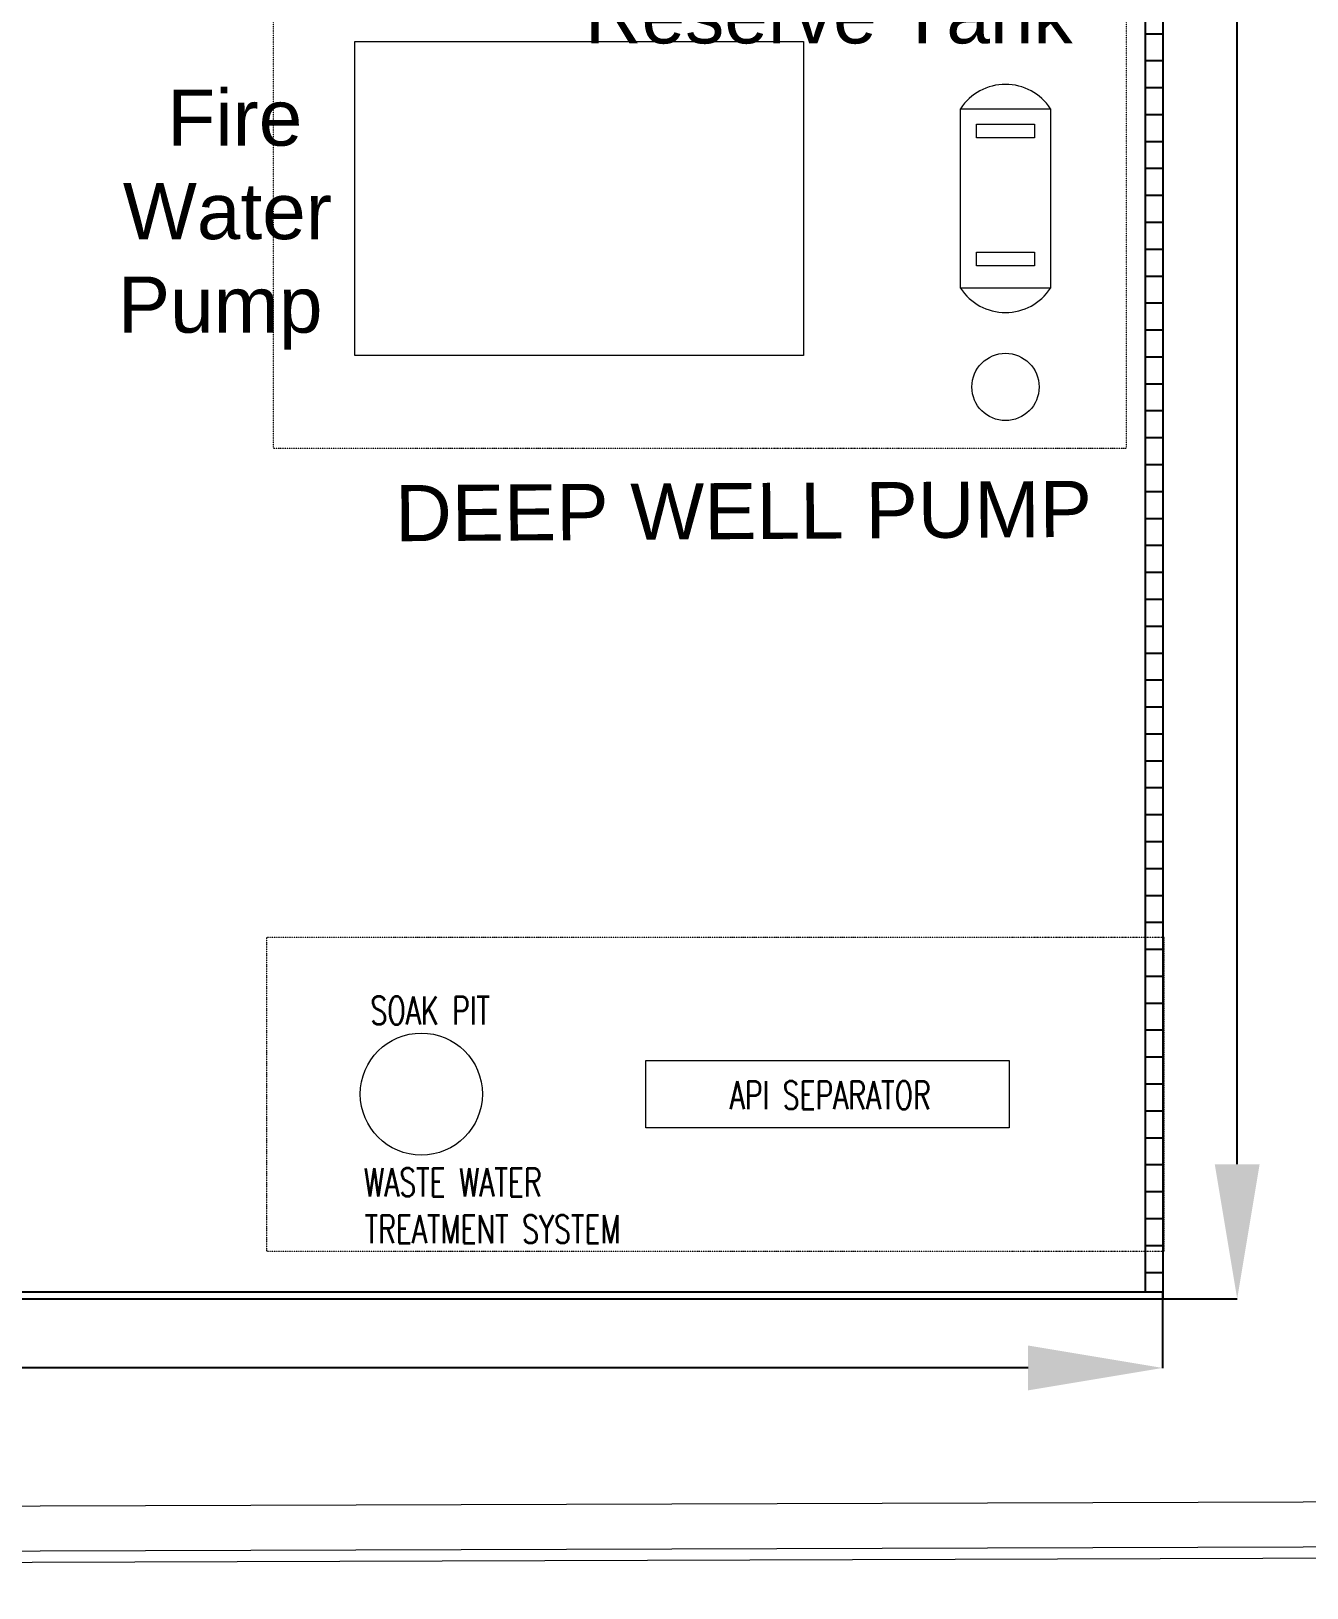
# Model space of a CAD drawing. Header units: inches. Extents: x 19 to 664121, y 34 to 210034.
# Drawn here: x 122979 to 151404, y 43892 to 78579 of the extents above; entities that cross this region are included whole.
import ezdxf

# ---------------------------------------------------------------- set-up
doc = ezdxf.new("R2010")
doc.units = ezdxf.units.IN
doc.header["$MEASUREMENT"] = 0
doc.linetypes.add('DIVIDE2', pattern=[0.625, 0.25, -0.125, 0, -0.125, 0, -0.125])
doc.layers.add('CABLE TRAY INSTRUMENTATION', color=7, linetype='Continuous')
doc.layers.add('Layout', color=6, linetype='Continuous', lineweight=20)
doc.styles.add('CJP_坐标', font='txt_qlt.shx', dxfattribs={"width": 0.7, "height": 1.25, "bigfont": 'hztxt.shx'})
doc.styles.get("Standard").update_dxf_attribs({"font": 'arial.ttf'})
doc.dimstyles.get("Standard").update_dxf_attribs({"dimtxt": 0.18, "dimasz": 0.18, "dimexe": 0.18, "dimexo": 0.0625, "dimgap": 0.09, "dimtad": 0, "dimtih": 1, "dimtoh": 1, "dimdec": 4, "dimzin": 0, "dimdsep": 46, "dimtxsty": 'Standard', "dimcen": 0.09, "dimadec": 0, "dimazin": 0, "dimtfac": 1, "dimtdec": 4, "dimtofl": 0, "dimtmove": 0, "dimatfit": 3, "dimfxl": 1, "dimtolj": 1, "dimtzin": 0, "dimarcsym": 0})

# ---------------------------------------------------------------- blocks, each defined once
blk = doc.blocks.new('*D66')
at = {"color": 4, "lineweight": -2, "transparency": 16777216}
for p, q in [((148192, 122672), (149852, 122672)), ((149852, 119672), (149852, 89296)), ((149852, 53331), (149852, 83706)), ((148192, 50331), (149852, 50331))]:
    blk.add_line(p, q, dxfattribs=at)
at = {"color": 4, "transparency": 16777216}
for points in [[(149352, 119672), (150352, 119672), (149852, 122672)], [(149352, 53331), (150352, 53331), (149852, 50331)]]:
    blk.add_solid(points, dxfattribs=at)
at = {"layer": 'Defpoints', "color": 0, "transparency": 16777216}
for p in [(148192, 122672), (148192, 50331), (149852, 50331)]:
    blk.add_point(p, dxfattribs=at)
at = {"transparency": 16777216, "insert": (149852, 86501), "char_height": 1500, "attachment_point": 5, "rotation": 90}
blk.add_mtext('\\A1;72.3m', dxfattribs=at)
blk = doc.blocks.new('*D67')
at = {"color": 4, "lineweight": -2, "transparency": 16777216}
for p, q in [((55144, 50331), (55144, 48791)), ((148191, 50331), (148191, 48791)), ((58144, 48792), (98867, 48792)), ((145191, 48792), (104469, 48792))]:
    blk.add_line(p, q, dxfattribs=at)
at = {"color": 4, "transparency": 16777216}
for points in [[(58144, 49292), (58144, 48292), (55144, 48792)], [(145191, 49292), (145191, 48292), (148191, 48792)]]:
    blk.add_solid(points, dxfattribs=at)
at = {"layer": 'Defpoints', "color": 0, "transparency": 16777216}
for p in [(55144, 50331), (148191, 50331), (55144, 48792)]:
    blk.add_point(p, dxfattribs=at)
at = {"transparency": 16777216, "insert": (101668, 48792), "char_height": 1500, "attachment_point": 5}
blk.add_mtext('\\A1;93.0m', dxfattribs=at)

msp = doc.modelspace()

# ---------------------------------------------------------------- linework, layer by layer
at = {"color": 92}
msp.add_lwpolyline([(148191.72, 50481.29), (55134.88, 50481.29), (55134.88, 50331.29), (148191.72, 50331.29)], close=True, dxfattribs=at)
at = {"layer": 'CABLE TRAY INSTRUMENTATION', "color": 6}
for p, q in [((147801.66, 100281.03), (147801.66, 50480.67)), ((148191.66, 96617.33), (148191.66, 50330.67)), ((147801.66, 78522.51), (148191.66, 78522.51)), ((147801.66, 78522.51), (148191.66, 78522.51)), ((147801.66, 77922.51), (148191.66, 77922.51)), ((147801.66, 77922.51), (148191.66, 77922.51)), ((147801.66, 77322.51), (148191.66, 77322.51)), ((147801.66, 77322.51), (148191.66, 77322.51)), ((147801.66, 77322.51), (148191.66, 77322.51)), ((147801.66, 76722.51), (148191.66, 76722.51)), ((147801.66, 76722.51), (148191.66, 76722.51)), ((147801.66, 76122.51), (148191.66, 76122.51)), ((147801.66, 76122.51), (148191.66, 76122.51)), ((147801.66, 75522.51), (148191.66, 75522.51)), ((147801.66, 75522.51), (148191.66, 75522.51)), ((147801.66, 74922.51), (148191.66, 74922.51)), ((147801.66, 74922.51), (148191.66, 74922.51)), ((147801.66, 74922.51), (148191.66, 74922.51)), ((147801.66, 74322.51), (148191.66, 74322.51)), ((147801.66, 74322.51), (148191.66, 74322.51)), ((147801.66, 73722.51), (148191.66, 73722.51)), ((147801.66, 73722.51), (148191.66, 73722.51)), ((147801.66, 73122.51), (148191.66, 73122.51)), ((147801.66, 73122.51), (148191.66, 73122.51)), ((147801.66, 72522.51), (148191.66, 72522.51)), ((147801.66, 72522.51), (148191.66, 72522.51)), ((147801.66, 72522.51), (148191.66, 72522.51)), ((147801.66, 71922.51), (148191.66, 71922.51)), ((147801.66, 71922.51), (148191.66, 71922.51)), ((147801.66, 71322.51), (148191.66, 71322.51)), ((147801.66, 71322.51), (148191.66, 71322.51)), ((147801.66, 70722.51), (148191.66, 70722.51)), ((147801.66, 70722.51), (148191.66, 70722.51)), ((147801.66, 70122.51), (148191.66, 70122.51)), ((147801.66, 70122.51), (148191.66, 70122.51)), ((147801.66, 70122.51), (148191.66, 70122.51)), ((147801.66, 69522.51), (148191.66, 69522.51)), ((147801.66, 69522.51), (148191.66, 69522.51)), ((147801.66, 68922.51), (148191.66, 68922.51)), ((147801.66, 68922.51), (148191.66, 68922.51)), ((147801.66, 68322.51), (148191.66, 68322.51)), ((147801.66, 68322.51), (148191.66, 68322.51)), ((147801.66, 67722.51), (148191.66, 67722.51)), ((147801.66, 67722.51), (148191.66, 67722.51)), ((147801.66, 67722.51), (148191.66, 67722.51)), ((147801.66, 67122.51), (148191.66, 67122.51)), ((147801.66, 67122.51), (148191.66, 67122.51)), ((147801.66, 66522.51), (148191.66, 66522.51)), ((147801.66, 66522.51), (148191.66, 66522.51)), ((147801.66, 65922.51), (148191.66, 65922.51)), ((147801.66, 65922.51), (148191.66, 65922.51)), ((147801.66, 65322.51), (148191.66, 65322.51)), ((147801.66, 65322.51), (148191.66, 65322.51)), ((147801.66, 65322.51), (148191.66, 65322.51)), ((147801.66, 64722.51), (148191.66, 64722.51)), ((147801.66, 64722.51), (148191.66, 64722.51)), ((147801.66, 64122.51), (148191.66, 64122.51)), ((147801.66, 64122.51), (148191.66, 64122.51)), ((147801.66, 63522.51), (148191.66, 63522.51)), ((147801.66, 63522.51), (148191.66, 63522.51)), ((147801.66, 62922.51), (148191.66, 62922.51)), ((147801.66, 62922.51), (148191.66, 62922.51)), ((147801.66, 62922.51), (148191.66, 62922.51)), ((147801.66, 62322.51), (148191.66, 62322.51)), ((147801.66, 62322.51), (148191.66, 62322.51)), ((147801.66, 61722.51), (148191.66, 61722.51)), ((147801.66, 61722.51), (148191.66, 61722.51)), ((147801.66, 61122.51), (148191.66, 61122.51)), ((147801.66, 61122.51), (148191.66, 61122.51)), ((147801.66, 60522.51), (148191.66, 60522.51)), ((147801.66, 60522.51), (148191.66, 60522.51)), ((147801.66, 60522.51), (148191.66, 60522.51)), ((147801.66, 59922.51), (148191.66, 59922.51)), ((147801.66, 59922.51), (148191.66, 59922.51)), ((147801.66, 59322.51), (148191.66, 59322.51)), ((147801.66, 59322.51), (148191.66, 59322.51)), ((147801.66, 58722.51), (148191.66, 58722.51)), ((147801.66, 58722.51), (148191.66, 58722.51)), ((147801.66, 58122.51), (148191.66, 58122.51)), ((147801.66, 58122.51), (148191.66, 58122.51)), ((147801.66, 58122.51), (148191.66, 58122.51)), ((147801.66, 57522.51), (148191.66, 57522.51)), ((147801.66, 57522.51), (148191.66, 57522.51)), ((147801.66, 56922.51), (148191.66, 56922.51)), ((147801.66, 56922.51), (148191.66, 56922.51)), ((147801.66, 56322.51), (148191.66, 56322.51)), ((147801.66, 56322.51), (148191.66, 56322.51)), ((147801.66, 55722.51), (148191.66, 55722.51)), ((147801.66, 55722.51), (148191.66, 55722.51)), ((147801.66, 55722.51), (148191.66, 55722.51)), ((147801.66, 55122.51), (148191.66, 55122.51)), ((147801.66, 55122.51), (148191.66, 55122.51)), ((147801.66, 54522.51), (148191.66, 54522.51)), ((147801.66, 54522.51), (148191.66, 54522.51)), ((147801.66, 53922.51), (148191.66, 53922.51)), ((147801.66, 53922.51), (148191.66, 53922.51)), ((147801.66, 53322.51), (148191.66, 53322.51)), ((147801.66, 53322.51), (148191.66, 53322.51)), ((147801.66, 53322.51), (148191.66, 53322.51)), ((147801.66, 52722.51), (148191.66, 52722.51)), ((147801.66, 52722.51), (148191.66, 52722.51)), ((147801.66, 52122.51), (148191.66, 52122.51)), ((147801.66, 52122.51), (148191.66, 52122.51)), ((147801.66, 51522.51), (148191.66, 51522.51)), ((147801.66, 51522.51), (148191.66, 51522.51)), ((147801.66, 50922.51), (148191.66, 50922.51))]:
    msp.add_line(p, q, dxfattribs=at)
at = {"layer": 'Layout', "color": 252, "linetype": 'DIVIDE2', "ltscale": 10}
for p, q in [((128375.13, 100281.03), (128375.13, 69281.03)), ((147375.13, 100281.03), (147375.13, 69281.03)), ((147375.13, 69281.03), (128375.13, 69281.03)), ((128223.57, 58392.18), (128223.57, 51392.18)), ((128223.57, 58392.18), (148223.57, 58392.18)), ((128223.57, 58392.18), (128223.57, 51392.18)), ((128223.57, 58392.18), (148223.57, 58392.18)), ((148223.57, 51392.18), (148223.57, 58392.18)), ((148223.57, 51392.18), (148223.57, 58392.18)), ((128223.57, 51392.18), (148223.57, 51392.18)), ((128223.57, 51392.18), (148223.57, 51392.18))]:
    msp.add_line(p, q, dxfattribs=at)
at = {"layer": 'Layout', "color": 252}
for p, q in [((130189.39, 71350.74), (130189.39, 78350.74)), ((130189.39, 78350.74), (140189.39, 78350.74)), ((140189.39, 78350.74), (140189.39, 71350.74)), ((143689.39, 76850.75), (145689.39, 76850.75)), ((143689.39, 72850.75), (143689.39, 76850.75)), ((145689.39, 76850.75), (145689.39, 72850.75)), ((144041.32, 76503.1), (145337.47, 76503.1)), ((144041.32, 76198.29), (144041.32, 76503.1)), ((145337.47, 76503.1), (145337.47, 76198.29)), ((145337.47, 76198.29), (144041.32, 76198.29)), ((144041.32, 73655.56), (145337.47, 73655.56)), ((144041.32, 73350.75), (144041.32, 73655.56)), ((145337.47, 73655.56), (145337.47, 73350.75)), ((145337.47, 73350.75), (144041.32, 73350.75)), ((145689.39, 72850.75), (143689.39, 72850.75)), ((140189.39, 71350.74), (130189.39, 71350.74)), ((136673.57, 55645.1), (144773.57, 55645.1)), ((136673.57, 54145.1), (136673.57, 55645.1)), ((144773.57, 55645.1), (144773.57, 54145.1)), ((144773.57, 54145.1), (136673.57, 54145.1))]:
    msp.add_line(p, q, dxfattribs=at)
at = {"layer": 'Layout', "color": 9, "lineweight": 20}
msp.add_lwpolyline([(17654.31, 87516.02), (12136.92, 174089.95), (129957.37, 174076.19), (172948.22, 174248), (205942.86, 174089.95), (207357.89, 184355.97), (225230.42, 179453.22), (223051.73, 121364.52), (222708.76, 109024.37), (222399.47, 102906.8), (222083.52, 91053.09), (221256.16, 59990.48), (220848.78, 44580.03), (205259.24, 44722.53), (116136.26, 44437.92), (85603.62, 44710.5), (51853.05, 45180.98), (9673.57, 43892.19), (18774.78, 67396.75)], close=True, dxfattribs=at)
msp.add_lwpolyline([(17903.87, 87530.92), (12403.36, 173839.92), (129957.86, 173826.19), (172948.12, 173998), (206160.62, 173838.9), (207566.63, 184039.47), (224973.17, 179264.56), (222801.86, 121372.67), (222458.94, 109034.15), (222149.64, 102916.44), (221833.61, 91059.75), (221006.25, 59997.13), (220605.36, 44832.26), (205259.99, 44972.53), (116136.98, 44687.92), (85606.47, 44960.48), (51850.98, 45431.03), (10042.88, 44153.59), (19027.4, 67356.79), (17903.87, 87530.92)], dxfattribs=at)
msp.add_lwpolyline([(18902.1, 87590.52), (13469.12, 172839.79), (129959.8, 172826.19), (172947.73, 172997.99), (207031.66, 172834.72), (208401.58, 182773.49), (223944.16, 178509.89), (221802.38, 121405.31), (221459.64, 109073.3), (221150.31, 102955.02), (220833.97, 91086.4), (220006.61, 60023.76, 0.00004995), (220006.6, 60023.56), (219631.69, 45841.21), (205262.96, 45972.55), (116139.84, 45687.94), (85617.91, 45960.42), (51842.67, 46431.24), (11520.09, 45199.19), (20037.85, 67196.93)], format="xyb", close=True, dxfattribs=at)
at = {"layer": 'Layout', "color": 252}
for centre, radius in [((144689.39, 70650.74), 750), ((131673.57, 54895.1), 1360)]:
    msp.add_circle(centre, radius, dxfattribs=at)
for centre, start, end in [((144689.39, 76200.27), 33.043171, 146.956829), ((144689.39, 73501.23), 213.043171, 326.956829)]:
    msp.add_arc(centre, 1192.95, start, end, dxfattribs=at)

# ---------------------------------------------------------------- texts
msp.add_text('Reserve Tank', height=1250, dxfattribs=at).set_placement((135317.52, 78305.72))
for s, rotation, p in [('  Fire', 360, (125045.13, 76026.9)), ('Water', 360, (125023.81, 73943.57)), ('Pump', 360, (124910.41, 71860.23)), ('DEEP WELL PUMP', 0.360518, (131094.31, 67212.23))]:
    msp.add_text(s, height=1250, rotation=rotation, dxfattribs=at).set_placement(p)
at = {"layer": 'Layout', "color": 252, "linetype": 'DIVIDE2', "ltscale": 10, "style": 'CJP_坐标', "width": 0.7}
msp.add_text('SOAK PIT', height=625, dxfattribs=at).set_placement((130538.59, 56444.74))
at = {"layer": 'Layout', "color": 252, "style": 'CJP_坐标', "width": 0.7}
for s, p in [('API SEPARATOR', (138541.38, 54556.37)), ('WASTE WATER', (130395.61, 52616.25)), ('TREATMENT SYSTEM', (130411.23, 51574.58))]:
    msp.add_text(s, height=625, dxfattribs=at).set_placement(p)

# ---------------------------------------------------------------- dimensions: what is measured, and where the dimension line sits
at = {"color": 252}
dim = msp.add_linear_dim(base=(149851.8, 50330.67), p1=(148191.66, 122672.19), p2=(148191.66, 50330.67), angle=90, dimstyle='Standard', override={"dimtxt": 1500, "dimasz": 3000, "dimtih": 0, "dimdec": 1, "dimlfac": 0.001, "dimpost": 'm', "dimclrd": 4, "dimclre": 4, "dimclrt": 256}, dxfattribs=at)
dim.commit()
dim.dimension.update_dxf_attribs({"geometry": '*D66', "text_midpoint": (149851.8, 86501.43)})
dim = msp.add_linear_dim(base=(55144.13, 48791.51), p1=(148191.34, 50331.29), p2=(55144.13, 50331.29), dimstyle='Standard', override={"dimtxt": 1500, "dimasz": 3000, "dimtih": 0, "dimdec": 1, "dimlfac": 0.001, "dimpost": 'm', "dimclrd": 4, "dimclre": 4, "dimclrt": 256}, dxfattribs=at)
dim.commit()
dim.dimension.update_dxf_attribs({"geometry": '*D67', "text_midpoint": (101667.74, 48791.51)})

doc.saveas('drawing.dxf')
